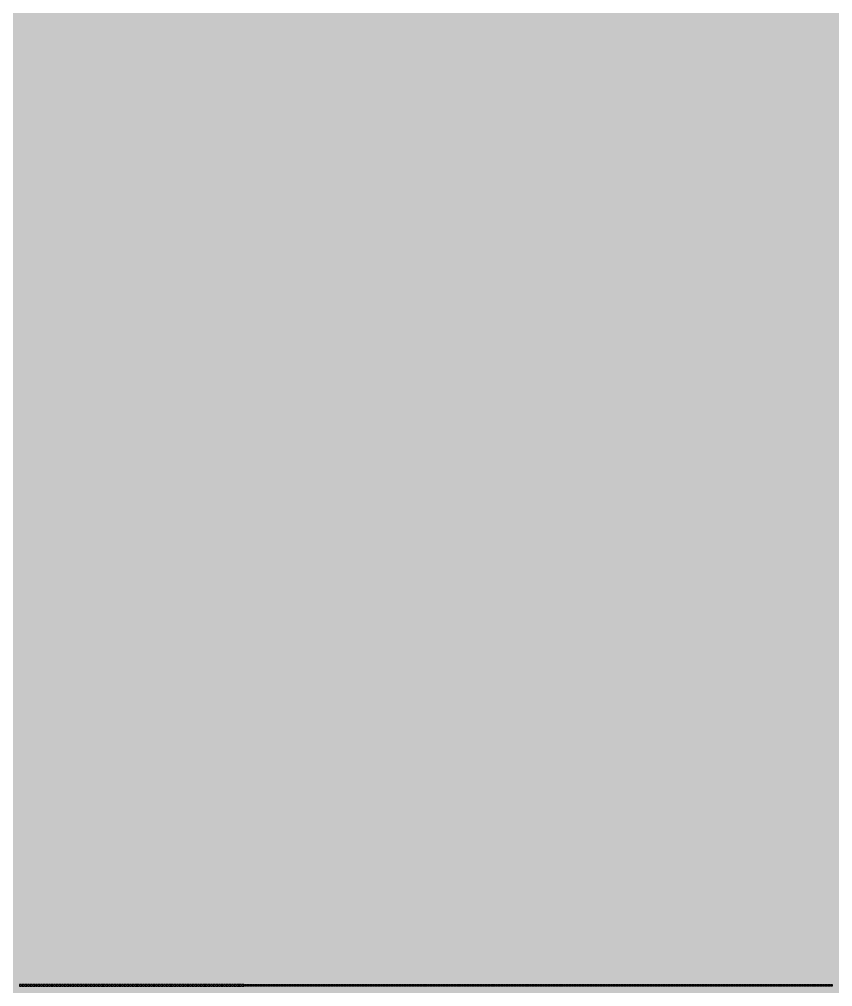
# Model space of a CAD drawing. Header units: inches. Extents: x 0 to 114300, y 0 to 114300.
# Drawn here: x 32244 to 33488, y 40146 to 41625 of the extents above; entities that cross this region are included whole.
import ezdxf

# ---------------------------------------------------------------- set-up
doc = ezdxf.new("R2010")
doc.units = ezdxf.units.IN
doc.header["$MEASUREMENT"] = 0

msp = doc.modelspace()

# ---------------------------------------------------------------- hatches: boundary and pattern name
h = msp.add_hatch()
h.set_pattern_fill('ANSI31', color=256, scale=100)
h.set_pattern_definition([(45, (-3636.992, -6350), (-8.8388348, 8.8388348), [])])
h.paths.add_polyline_path([(114300, 0), (0, 0), (0, 114300), (114300, 114300)])
edge = h.paths.add_edge_path(flags=16)
edge.add_arc((57150, 57150), 50800, 288.35844, 529.79531, ccw=False)
edge.add_line((73150, 8935.5), (41150, 8935.5))
edge.add_arc((57150, 57150), 50800, 190.20469, 251.64156, ccw=False)
edge.add_arc((57150, 57150), 50800, 169.79531, 190.20469, ccw=False)

# ---------------------------------------------------------------- linework, layer by layer
for points in [[(32247.9, 40146.5), (32247.9, 40149.5), (32244.9, 40149.5), (32244.9, 40146.5)], [(32251.9, 40146.5), (32251.9, 40149.5), (32248.9, 40149.5), (32248.9, 40146.5)], [(32255.9, 40146.5), (32255.9, 40149.5), (32252.9, 40149.5), (32252.9, 40146.5)], [(32259.9, 40146.5), (32259.9, 40149.5), (32256.9, 40149.5), (32256.9, 40146.5)], [(32263.9, 40146.5), (32263.9, 40149.5), (32260.9, 40149.5), (32260.9, 40146.5)], [(32267.9, 40146.5), (32267.9, 40149.5), (32264.9, 40149.5), (32264.9, 40146.5)], [(32271.9, 40146.5), (32271.9, 40149.5), (32268.9, 40149.5), (32268.9, 40146.5)], [(32275.9, 40146.5), (32275.9, 40149.5), (32272.9, 40149.5), (32272.9, 40146.5)], [(32279.9, 40146.5), (32279.9, 40149.5), (32276.9, 40149.5), (32276.9, 40146.5)], [(32283.9, 40146.5), (32283.9, 40149.5), (32280.9, 40149.5), (32280.9, 40146.5)], [(32287.9, 40146.5), (32287.9, 40149.5), (32284.9, 40149.5), (32284.9, 40146.5)], [(32291.9, 40146.5), (32291.9, 40149.5), (32288.9, 40149.5), (32288.9, 40146.5)], [(32295.9, 40146.5), (32295.9, 40149.5), (32292.9, 40149.5), (32292.9, 40146.5)], [(32299.9, 40146.5), (32299.9, 40149.5), (32296.9, 40149.5), (32296.9, 40146.5)], [(32303.9, 40146.5), (32303.9, 40149.5), (32300.9, 40149.5), (32300.9, 40146.5)], [(32307.9, 40146.5), (32307.9, 40149.5), (32304.9, 40149.5), (32304.9, 40146.5)], [(32311.9, 40146.5), (32311.9, 40149.5), (32308.9, 40149.5), (32308.9, 40146.5)], [(32315.9, 40146.5), (32315.9, 40149.5), (32312.9, 40149.5), (32312.9, 40146.5)], [(32319.9, 40146.5), (32319.9, 40149.5), (32316.9, 40149.5), (32316.9, 40146.5)], [(32323.9, 40146.5), (32323.9, 40149.5), (32320.9, 40149.5), (32320.9, 40146.5)], [(32327.9, 40146.5), (32327.9, 40149.5), (32324.9, 40149.5), (32324.9, 40146.5)], [(32331.9, 40146.5), (32331.9, 40149.5), (32328.9, 40149.5), (32328.9, 40146.5)], [(32335.9, 40146.5), (32335.9, 40149.5), (32332.9, 40149.5), (32332.9, 40146.5)], [(32339.9, 40146.5), (32339.9, 40149.5), (32336.9, 40149.5), (32336.9, 40146.5)], [(32343.9, 40146.5), (32343.9, 40149.5), (32340.9, 40149.5), (32340.9, 40146.5)], [(32347.9, 40146.5), (32347.9, 40149.5), (32344.9, 40149.5), (32344.9, 40146.5)], [(32351.9, 40146.5), (32351.9, 40149.5), (32348.9, 40149.5), (32348.9, 40146.5)], [(32355.9, 40146.5), (32355.9, 40149.5), (32352.9, 40149.5), (32352.9, 40146.5)], [(32359.9, 40146.5), (32359.9, 40149.5), (32356.9, 40149.5), (32356.9, 40146.5)], [(32363.9, 40146.5), (32363.9, 40149.5), (32360.9, 40149.5), (32360.9, 40146.5)], [(32367.9, 40146.5), (32367.9, 40149.5), (32364.9, 40149.5), (32364.9, 40146.5)], [(32371.9, 40146.5), (32371.9, 40149.5), (32368.9, 40149.5), (32368.9, 40146.5)], [(32375.9, 40146.5), (32375.9, 40149.5), (32372.9, 40149.5), (32372.9, 40146.5)], [(32379.9, 40146.5), (32379.9, 40149.5), (32376.9, 40149.5), (32376.9, 40146.5)], [(32383.9, 40146.5), (32383.9, 40149.5), (32380.9, 40149.5), (32380.9, 40146.5)], [(32387.9, 40146.5), (32387.9, 40149.5), (32384.9, 40149.5), (32384.9, 40146.5)], [(32391.9, 40146.5), (32391.9, 40149.5), (32388.9, 40149.5), (32388.9, 40146.5)], [(32395.9, 40146.5), (32395.9, 40149.5), (32392.9, 40149.5), (32392.9, 40146.5)], [(32399.9, 40146.5), (32399.9, 40149.5), (32396.9, 40149.5), (32396.9, 40146.5)], [(32403.9, 40146.5), (32403.9, 40149.5), (32400.9, 40149.5), (32400.9, 40146.5)], [(32407.9, 40146.5), (32407.9, 40149.5), (32404.9, 40149.5), (32404.9, 40146.5)], [(32411.9, 40146.5), (32411.9, 40149.5), (32408.9, 40149.5), (32408.9, 40146.5)], [(32415.9, 40146.5), (32415.9, 40149.5), (32412.9, 40149.5), (32412.9, 40146.5)], [(32419.9, 40146.5), (32419.9, 40149.5), (32416.9, 40149.5), (32416.9, 40146.5)], [(32423.9, 40146.5), (32423.9, 40149.5), (32420.9, 40149.5), (32420.9, 40146.5)], [(32427.9, 40146.5), (32427.9, 40149.5), (32424.9, 40149.5), (32424.9, 40146.5)], [(32431.9, 40146.5), (32431.9, 40149.5), (32428.9, 40149.5), (32428.9, 40146.5)], [(32435.9, 40146.5), (32435.9, 40149.5), (32432.9, 40149.5), (32432.9, 40146.5)], [(32439.9, 40146.5), (32439.9, 40149.5), (32436.9, 40149.5), (32436.9, 40146.5)], [(32443.9, 40146.5), (32443.9, 40149.5), (32440.9, 40149.5), (32440.9, 40146.5)], [(32447.9, 40146.5), (32447.9, 40149.5), (32444.9, 40149.5), (32444.9, 40146.5)], [(32451.9, 40146.5), (32451.9, 40149.5), (32448.9, 40149.5), (32448.9, 40146.5)], [(32455.9, 40146.5), (32455.9, 40149.5), (32452.9, 40149.5), (32452.9, 40146.5)], [(32459.9, 40146.5), (32459.9, 40149.5), (32456.9, 40149.5), (32456.9, 40146.5)], [(32463.9, 40146.5), (32463.9, 40149.5), (32460.9, 40149.5), (32460.9, 40146.5)], [(32467.9, 40146.5), (32467.9, 40149.5), (32464.9, 40149.5), (32464.9, 40146.5)], [(32471.9, 40146.5), (32471.9, 40149.5), (32468.9, 40149.5), (32468.9, 40146.5)], [(32475.9, 40146.5), (32475.9, 40149.5), (32472.9, 40149.5), (32472.9, 40146.5)], [(32479.9, 40146.5), (32479.9, 40149.5), (32476.9, 40149.5), (32476.9, 40146.5)], [(32483.9, 40146.5), (32483.9, 40149.5), (32480.9, 40149.5), (32480.9, 40146.5)], [(32487.9, 40146.5), (32487.9, 40149.5), (32484.9, 40149.5), (32484.9, 40146.5)], [(32491.9, 40146.5), (32491.9, 40149.5), (32488.9, 40149.5), (32488.9, 40146.5)], [(32495.9, 40146.5), (32495.9, 40149.5), (32492.9, 40149.5), (32492.9, 40146.5)], [(32499.9, 40146.5), (32499.9, 40149.5), (32496.9, 40149.5), (32496.9, 40146.5)], [(32503.9, 40146.5), (32503.9, 40149.5), (32500.9, 40149.5), (32500.9, 40146.5)], [(32507.9, 40146.5), (32507.9, 40149.5), (32504.9, 40149.5), (32504.9, 40146.5)], [(32511.9, 40146.5), (32511.9, 40149.5), (32508.9, 40149.5), (32508.9, 40146.5)], [(32515.9, 40146.5), (32515.9, 40149.5), (32512.9, 40149.5), (32512.9, 40146.5)], [(32519.9, 40146.5), (32519.9, 40149.5), (32516.9, 40149.5), (32516.9, 40146.5)], [(32523.9, 40146.5), (32523.9, 40149.5), (32520.9, 40149.5), (32520.9, 40146.5)], [(32527.9, 40146.5), (32527.9, 40149.5), (32524.9, 40149.5), (32524.9, 40146.5)], [(32531.9, 40146.5), (32531.9, 40149.5), (32528.9, 40149.5), (32528.9, 40146.5)], [(32535.9, 40146.5), (32535.9, 40149.5), (32532.9, 40149.5), (32532.9, 40146.5)], [(32539.9, 40146.5), (32539.9, 40149.5), (32536.9, 40149.5), (32536.9, 40146.5)], [(32543.9, 40146.5), (32543.9, 40149.5), (32540.9, 40149.5), (32540.9, 40146.5)], [(32547.9, 40146.5), (32547.9, 40149.5), (32544.9, 40149.5), (32544.9, 40146.5)], [(32551.9, 40146.5), (32551.9, 40149.5), (32548.9, 40149.5), (32548.9, 40146.5)], [(32555.9, 40146.5), (32555.9, 40149.5), (32552.9, 40149.5), (32552.9, 40146.5)], [(32559.9, 40146.5), (32559.9, 40149.5), (32556.9, 40149.5), (32556.9, 40146.5)], [(32563.9, 40146.5), (32563.9, 40149.5), (32560.9, 40149.5), (32560.9, 40146.5)], [(32567.9, 40146.5), (32567.9, 40149.5), (32564.9, 40149.5), (32564.9, 40146.5)], [(32571.9, 40146.5), (32571.9, 40149.5), (32568.9, 40149.5), (32568.9, 40146.5)], [(32575.9, 40146.5), (32575.9, 40149.5), (32572.9, 40149.5), (32572.9, 40146.5)], [(32579.9, 40146.5), (32579.9, 40149.5), (32576.9, 40149.5), (32576.9, 40146.5)], [(32583.9, 40146.5), (32583.9, 40149.5), (32580.9, 40149.5), (32580.9, 40146.5)], [(32587.9, 40146.5), (32587.9, 40149.5), (32584.9, 40149.5), (32584.9, 40146.5)], [(32588.9, 40146.5), (32588.9, 40149.5), (32591.9, 40149.5), (32591.9, 40146.5)], [(32592.9, 40146.5), (32592.9, 40149.5), (32595.9, 40149.5), (32595.9, 40146.5)], [(32596.9, 40146.5), (32596.9, 40149.5), (32599.9, 40149.5), (32599.9, 40146.5)], [(32600.9, 40146.5), (32600.9, 40149.5), (32603.9, 40149.5), (32603.9, 40146.5)], [(32604.9, 40146.5), (32604.9, 40149.5), (32607.9, 40149.5), (32607.9, 40146.5)], [(32608.9, 40146.5), (32608.9, 40149.5), (32611.9, 40149.5), (32611.9, 40146.5)], [(32612.9, 40146.5), (32612.9, 40149.5), (32615.9, 40149.5), (32615.9, 40146.5)], [(32616.9, 40146.5), (32616.9, 40149.5), (32619.9, 40149.5), (32619.9, 40146.5)], [(32620.9, 40146.5), (32620.9, 40149.5), (32623.9, 40149.5), (32623.9, 40146.5)], [(32624.9, 40146.5), (32624.9, 40149.5), (32627.9, 40149.5), (32627.9, 40146.5)], [(32628.9, 40146.5), (32628.9, 40149.5), (32631.9, 40149.5), (32631.9, 40146.5)], [(32632.9, 40146.5), (32632.9, 40149.5), (32635.9, 40149.5), (32635.9, 40146.5)], [(32636.9, 40146.5), (32636.9, 40149.5), (32639.9, 40149.5), (32639.9, 40146.5)], [(32640.9, 40146.5), (32640.9, 40149.5), (32643.9, 40149.5), (32643.9, 40146.5)], [(32644.9, 40146.5), (32644.9, 40149.5), (32647.9, 40149.5), (32647.9, 40146.5)], [(32648.9, 40146.5), (32648.9, 40149.5), (32651.9, 40149.5), (32651.9, 40146.5)], [(32652.9, 40146.5), (32652.9, 40149.5), (32655.9, 40149.5), (32655.9, 40146.5)], [(32656.9, 40146.5), (32656.9, 40149.5), (32659.9, 40149.5), (32659.9, 40146.5)], [(32660.9, 40146.5), (32660.9, 40149.5), (32663.9, 40149.5), (32663.9, 40146.5)], [(32664.9, 40146.5), (32664.9, 40149.5), (32667.9, 40149.5), (32667.9, 40146.5)], [(32668.9, 40146.5), (32668.9, 40149.5), (32671.9, 40149.5), (32671.9, 40146.5)], [(32672.9, 40146.5), (32672.9, 40149.5), (32675.9, 40149.5), (32675.9, 40146.5)], [(32676.9, 40146.5), (32676.9, 40149.5), (32679.9, 40149.5), (32679.9, 40146.5)], [(32680.9, 40146.5), (32680.9, 40149.5), (32683.9, 40149.5), (32683.9, 40146.5)], [(32684.9, 40146.5), (32684.9, 40149.5), (32687.9, 40149.5), (32687.9, 40146.5)], [(32688.9, 40146.5), (32688.9, 40149.5), (32691.9, 40149.5), (32691.9, 40146.5)], [(32692.9, 40146.5), (32692.9, 40149.5), (32695.9, 40149.5), (32695.9, 40146.5)], [(32696.9, 40146.5), (32696.9, 40149.5), (32699.9, 40149.5), (32699.9, 40146.5)], [(32700.9, 40146.5), (32700.9, 40149.5), (32703.9, 40149.5), (32703.9, 40146.5)], [(32704.9, 40146.5), (32704.9, 40149.5), (32707.9, 40149.5), (32707.9, 40146.5)], [(32708.9, 40146.5), (32708.9, 40149.5), (32711.9, 40149.5), (32711.9, 40146.5)], [(32712.9, 40146.5), (32712.9, 40149.5), (32715.9, 40149.5), (32715.9, 40146.5)], [(32716.9, 40146.5), (32716.9, 40149.5), (32719.9, 40149.5), (32719.9, 40146.5)], [(32720.9, 40146.5), (32720.9, 40149.5), (32723.9, 40149.5), (32723.9, 40146.5)], [(32724.9, 40146.5), (32724.9, 40149.5), (32727.9, 40149.5), (32727.9, 40146.5)], [(32728.9, 40146.5), (32728.9, 40149.5), (32731.9, 40149.5), (32731.9, 40146.5)], [(32732.9, 40146.5), (32732.9, 40149.5), (32735.9, 40149.5), (32735.9, 40146.5)], [(32736.9, 40146.5), (32736.9, 40149.5), (32739.9, 40149.5), (32739.9, 40146.5)], [(32740.9, 40146.5), (32740.9, 40149.5), (32743.9, 40149.5), (32743.9, 40146.5)], [(32744.9, 40146.5), (32744.9, 40149.5), (32747.9, 40149.5), (32747.9, 40146.5)], [(32748.9, 40146.5), (32748.9, 40149.5), (32751.9, 40149.5), (32751.9, 40146.5)], [(32752.9, 40146.5), (32752.9, 40149.5), (32755.9, 40149.5), (32755.9, 40146.5)], [(32756.9, 40146.5), (32756.9, 40149.5), (32759.9, 40149.5), (32759.9, 40146.5)], [(32760.9, 40146.5), (32760.9, 40149.5), (32763.9, 40149.5), (32763.9, 40146.5)], [(32764.9, 40146.5), (32764.9, 40149.5), (32767.9, 40149.5), (32767.9, 40146.5)], [(32768.9, 40146.5), (32768.9, 40149.5), (32771.9, 40149.5), (32771.9, 40146.5)], [(32772.9, 40146.5), (32772.9, 40149.5), (32775.9, 40149.5), (32775.9, 40146.5)], [(32776.9, 40146.5), (32776.9, 40149.5), (32779.9, 40149.5), (32779.9, 40146.5)], [(32780.9, 40146.5), (32780.9, 40149.5), (32783.9, 40149.5), (32783.9, 40146.5)], [(32784.9, 40146.5), (32784.9, 40149.5), (32787.9, 40149.5), (32787.9, 40146.5)], [(32788.9, 40146.5), (32788.9, 40149.5), (32791.9, 40149.5), (32791.9, 40146.5)], [(32792.9, 40146.5), (32792.9, 40149.5), (32795.9, 40149.5), (32795.9, 40146.5)], [(32796.9, 40146.5), (32796.9, 40149.5), (32799.9, 40149.5), (32799.9, 40146.5)], [(32800.9, 40146.5), (32800.9, 40149.5), (32803.9, 40149.5), (32803.9, 40146.5)], [(32804.9, 40146.5), (32804.9, 40149.5), (32807.9, 40149.5), (32807.9, 40146.5)], [(32808.9, 40146.5), (32808.9, 40149.5), (32811.9, 40149.5), (32811.9, 40146.5)], [(32812.9, 40146.5), (32812.9, 40149.5), (32815.9, 40149.5), (32815.9, 40146.5)], [(32816.9, 40146.5), (32816.9, 40149.5), (32819.9, 40149.5), (32819.9, 40146.5)], [(32820.9, 40146.5), (32820.9, 40149.5), (32823.9, 40149.5), (32823.9, 40146.5)], [(32824.9, 40146.5), (32824.9, 40149.5), (32827.9, 40149.5), (32827.9, 40146.5)], [(32828.9, 40146.5), (32828.9, 40149.5), (32831.9, 40149.5), (32831.9, 40146.5)], [(32832.9, 40146.5), (32832.9, 40149.5), (32835.9, 40149.5), (32835.9, 40146.5)], [(32836.9, 40146.5), (32836.9, 40149.5), (32839.9, 40149.5), (32839.9, 40146.5)], [(32840.9, 40146.5), (32840.9, 40149.5), (32843.9, 40149.5), (32843.9, 40146.5)], [(32844.9, 40146.5), (32844.9, 40149.5), (32847.9, 40149.5), (32847.9, 40146.5)], [(32848.9, 40146.5), (32848.9, 40149.5), (32851.9, 40149.5), (32851.9, 40146.5)], [(32852.9, 40146.5), (32852.9, 40149.5), (32855.9, 40149.5), (32855.9, 40146.5)], [(32856.9, 40146.5), (32856.9, 40149.5), (32859.9, 40149.5), (32859.9, 40146.5)], [(32860.9, 40146.5), (32860.9, 40149.5), (32863.9, 40149.5), (32863.9, 40146.5)], [(32864.9, 40146.5), (32864.9, 40149.5), (32867.9, 40149.5), (32867.9, 40146.5)], [(32868.9, 40146.5), (32868.9, 40149.5), (32871.9, 40149.5), (32871.9, 40146.5)], [(32872.9, 40146.5), (32872.9, 40149.5), (32875.9, 40149.5), (32875.9, 40146.5)], [(32876.9, 40146.5), (32876.9, 40149.5), (32879.9, 40149.5), (32879.9, 40146.5)], [(32880.9, 40146.5), (32880.9, 40149.5), (32883.9, 40149.5), (32883.9, 40146.5)], [(32884.9, 40146.5), (32884.9, 40149.5), (32887.9, 40149.5), (32887.9, 40146.5)], [(32888.9, 40146.5), (32888.9, 40149.5), (32891.9, 40149.5), (32891.9, 40146.5)], [(32892.9, 40146.5), (32892.9, 40149.5), (32895.9, 40149.5), (32895.9, 40146.5)], [(32896.9, 40146.5), (32896.9, 40149.5), (32899.9, 40149.5), (32899.9, 40146.5)], [(32900.9, 40146.5), (32900.9, 40149.5), (32903.9, 40149.5), (32903.9, 40146.5)], [(32904.9, 40146.5), (32904.9, 40149.5), (32907.9, 40149.5), (32907.9, 40146.5)], [(32908.9, 40146.5), (32908.9, 40149.5), (32911.9, 40149.5), (32911.9, 40146.5)], [(32912.9, 40146.5), (32912.9, 40149.5), (32915.9, 40149.5), (32915.9, 40146.5)], [(32916.9, 40146.5), (32916.9, 40149.5), (32919.9, 40149.5), (32919.9, 40146.5)], [(32920.9, 40146.5), (32920.9, 40149.5), (32923.9, 40149.5), (32923.9, 40146.5)], [(32924.9, 40146.5), (32924.9, 40149.5), (32927.9, 40149.5), (32927.9, 40146.5)], [(32928.9, 40146.5), (32928.9, 40149.5), (32931.9, 40149.5), (32931.9, 40146.5)], [(32932.9, 40146.5), (32932.9, 40149.5), (32935.9, 40149.5), (32935.9, 40146.5)], [(32936.9, 40146.5), (32936.9, 40149.5), (32939.9, 40149.5), (32939.9, 40146.5)], [(32940.9, 40146.5), (32940.9, 40149.5), (32943.9, 40149.5), (32943.9, 40146.5)], [(32944.9, 40146.5), (32944.9, 40149.5), (32947.9, 40149.5), (32947.9, 40146.5)], [(32948.9, 40146.5), (32948.9, 40149.5), (32951.9, 40149.5), (32951.9, 40146.5)], [(32952.9, 40146.5), (32952.9, 40149.5), (32955.9, 40149.5), (32955.9, 40146.5)], [(32956.9, 40146.5), (32956.9, 40149.5), (32959.9, 40149.5), (32959.9, 40146.5)], [(32960.9, 40146.5), (32960.9, 40149.5), (32963.9, 40149.5), (32963.9, 40146.5)], [(32964.9, 40146.5), (32964.9, 40149.5), (32967.9, 40149.5), (32967.9, 40146.5)], [(32968.9, 40146.5), (32968.9, 40149.5), (32971.9, 40149.5), (32971.9, 40146.5)], [(32972.9, 40146.5), (32972.9, 40149.5), (32975.9, 40149.5), (32975.9, 40146.5)], [(32976.9, 40146.5), (32976.9, 40149.5), (32979.9, 40149.5), (32979.9, 40146.5)], [(32980.9, 40146.5), (32980.9, 40149.5), (32983.9, 40149.5), (32983.9, 40146.5)], [(32984.9, 40146.5), (32984.9, 40149.5), (32987.9, 40149.5), (32987.9, 40146.5)], [(32988.9, 40146.5), (32988.9, 40149.5), (32991.9, 40149.5), (32991.9, 40146.5)], [(32992.9, 40146.5), (32992.9, 40149.5), (32995.9, 40149.5), (32995.9, 40146.5)], [(32996.9, 40146.5), (32996.9, 40149.5), (32999.9, 40149.5), (32999.9, 40146.5)], [(33000.9, 40146.5), (33000.9, 40149.5), (33003.9, 40149.5), (33003.9, 40146.5)], [(33004.9, 40146.5), (33004.9, 40149.5), (33007.9, 40149.5), (33007.9, 40146.5)], [(33008.9, 40146.5), (33008.9, 40149.5), (33011.9, 40149.5), (33011.9, 40146.5)], [(33012.9, 40146.5), (33012.9, 40149.5), (33015.9, 40149.5), (33015.9, 40146.5)], [(33016.9, 40146.5), (33016.9, 40149.5), (33019.9, 40149.5), (33019.9, 40146.5)], [(33020.9, 40146.5), (33020.9, 40149.5), (33023.9, 40149.5), (33023.9, 40146.5)], [(33024.9, 40146.5), (33024.9, 40149.5), (33027.9, 40149.5), (33027.9, 40146.5)], [(33028.9, 40146.5), (33028.9, 40149.5), (33031.9, 40149.5), (33031.9, 40146.5)], [(33032.9, 40146.5), (33032.9, 40149.5), (33035.9, 40149.5), (33035.9, 40146.5)], [(33036.9, 40146.5), (33036.9, 40149.5), (33039.9, 40149.5), (33039.9, 40146.5)], [(33040.9, 40146.5), (33040.9, 40149.5), (33043.9, 40149.5), (33043.9, 40146.5)], [(33044.9, 40146.5), (33044.9, 40149.5), (33047.9, 40149.5), (33047.9, 40146.5)], [(33048.9, 40146.5), (33048.9, 40149.5), (33051.9, 40149.5), (33051.9, 40146.5)], [(33052.9, 40146.5), (33052.9, 40149.5), (33055.9, 40149.5), (33055.9, 40146.5)], [(33056.9, 40146.5), (33056.9, 40149.5), (33059.9, 40149.5), (33059.9, 40146.5)], [(33060.9, 40146.5), (33060.9, 40149.5), (33063.9, 40149.5), (33063.9, 40146.5)], [(33064.9, 40146.5), (33064.9, 40149.5), (33067.9, 40149.5), (33067.9, 40146.5)], [(33068.9, 40146.5), (33068.9, 40149.5), (33071.9, 40149.5), (33071.9, 40146.5)], [(33072.9, 40146.5), (33072.9, 40149.5), (33075.9, 40149.5), (33075.9, 40146.5)], [(33076.9, 40146.5), (33076.9, 40149.5), (33079.9, 40149.5), (33079.9, 40146.5)], [(33080.9, 40146.5), (33080.9, 40149.5), (33083.9, 40149.5), (33083.9, 40146.5)], [(33084.9, 40146.5), (33084.9, 40149.5), (33087.9, 40149.5), (33087.9, 40146.5)], [(33088.9, 40146.5), (33088.9, 40149.5), (33091.9, 40149.5), (33091.9, 40146.5)], [(33092.9, 40146.5), (33092.9, 40149.5), (33095.9, 40149.5), (33095.9, 40146.5)], [(33096.9, 40146.5), (33096.9, 40149.5), (33099.9, 40149.5), (33099.9, 40146.5)], [(33100.9, 40146.5), (33100.9, 40149.5), (33103.9, 40149.5), (33103.9, 40146.5)], [(33104.9, 40146.5), (33104.9, 40149.5), (33107.9, 40149.5), (33107.9, 40146.5)], [(33108.9, 40146.5), (33108.9, 40149.5), (33111.9, 40149.5), (33111.9, 40146.5)], [(33112.9, 40146.5), (33112.9, 40149.5), (33115.9, 40149.5), (33115.9, 40146.5)], [(33116.9, 40146.5), (33116.9, 40149.5), (33119.9, 40149.5), (33119.9, 40146.5)], [(33120.9, 40146.5), (33120.9, 40149.5), (33123.9, 40149.5), (33123.9, 40146.5)], [(33124.9, 40146.5), (33124.9, 40149.5), (33127.9, 40149.5), (33127.9, 40146.5)], [(33128.9, 40146.5), (33128.9, 40149.5), (33131.9, 40149.5), (33131.9, 40146.5)], [(33132.9, 40146.5), (33132.9, 40149.5), (33135.9, 40149.5), (33135.9, 40146.5)], [(33136.9, 40146.5), (33136.9, 40149.5), (33139.9, 40149.5), (33139.9, 40146.5)], [(33140.9, 40146.5), (33140.9, 40149.5), (33143.9, 40149.5), (33143.9, 40146.5)], [(33144.9, 40146.5), (33144.9, 40149.5), (33147.9, 40149.5), (33147.9, 40146.5)], [(33148.9, 40146.5), (33148.9, 40149.5), (33151.9, 40149.5), (33151.9, 40146.5)], [(33152.9, 40146.5), (33152.9, 40149.5), (33155.9, 40149.5), (33155.9, 40146.5)], [(33156.9, 40146.5), (33156.9, 40149.5), (33159.9, 40149.5), (33159.9, 40146.5)], [(33160.9, 40146.5), (33160.9, 40149.5), (33163.9, 40149.5), (33163.9, 40146.5)], [(33164.9, 40146.5), (33164.9, 40149.5), (33167.9, 40149.5), (33167.9, 40146.5)], [(33168.9, 40146.5), (33168.9, 40149.5), (33171.9, 40149.5), (33171.9, 40146.5)], [(33172.9, 40146.5), (33172.9, 40149.5), (33175.9, 40149.5), (33175.9, 40146.5)], [(33176.9, 40146.5), (33176.9, 40149.5), (33179.9, 40149.5), (33179.9, 40146.5)], [(33180.9, 40146.5), (33180.9, 40149.5), (33183.9, 40149.5), (33183.9, 40146.5)], [(33184.9, 40146.5), (33184.9, 40149.5), (33187.9, 40149.5), (33187.9, 40146.5)], [(33188.9, 40146.5), (33188.9, 40149.5), (33191.9, 40149.5), (33191.9, 40146.5)], [(33192.9, 40146.5), (33192.9, 40149.5), (33195.9, 40149.5), (33195.9, 40146.5)], [(33196.9, 40146.5), (33196.9, 40149.5), (33199.9, 40149.5), (33199.9, 40146.5)], [(33200.9, 40146.5), (33200.9, 40149.5), (33203.9, 40149.5), (33203.9, 40146.5)], [(33204.9, 40146.5), (33204.9, 40149.5), (33207.9, 40149.5), (33207.9, 40146.5)], [(33208.9, 40146.5), (33208.9, 40149.5), (33211.9, 40149.5), (33211.9, 40146.5)], [(33212.9, 40146.5), (33212.9, 40149.5), (33215.9, 40149.5), (33215.9, 40146.5)], [(33216.9, 40146.5), (33216.9, 40149.5), (33219.9, 40149.5), (33219.9, 40146.5)], [(33220.9, 40146.5), (33220.9, 40149.5), (33223.9, 40149.5), (33223.9, 40146.5)], [(33224.9, 40146.5), (33224.9, 40149.5), (33227.9, 40149.5), (33227.9, 40146.5)], [(33228.9, 40146.5), (33228.9, 40149.5), (33231.9, 40149.5), (33231.9, 40146.5)], [(33232.9, 40146.5), (33232.9, 40149.5), (33235.9, 40149.5), (33235.9, 40146.5)], [(33236.9, 40146.5), (33236.9, 40149.5), (33239.9, 40149.5), (33239.9, 40146.5)], [(33240.9, 40146.5), (33240.9, 40149.5), (33243.9, 40149.5), (33243.9, 40146.5)], [(33244.9, 40146.5), (33244.9, 40149.5), (33247.9, 40149.5), (33247.9, 40146.5)], [(33248.9, 40146.5), (33248.9, 40149.5), (33251.9, 40149.5), (33251.9, 40146.5)], [(33252.9, 40146.5), (33252.9, 40149.5), (33255.9, 40149.5), (33255.9, 40146.5)], [(33256.9, 40146.5), (33256.9, 40149.5), (33259.9, 40149.5), (33259.9, 40146.5)], [(33260.9, 40146.5), (33260.9, 40149.5), (33263.9, 40149.5), (33263.9, 40146.5)], [(33264.9, 40146.5), (33264.9, 40149.5), (33267.9, 40149.5), (33267.9, 40146.5)], [(33268.9, 40146.5), (33268.9, 40149.5), (33271.9, 40149.5), (33271.9, 40146.5)], [(33272.9, 40146.5), (33272.9, 40149.5), (33275.9, 40149.5), (33275.9, 40146.5)], [(33276.9, 40146.5), (33276.9, 40149.5), (33279.9, 40149.5), (33279.9, 40146.5)], [(33280.9, 40146.5), (33280.9, 40149.5), (33283.9, 40149.5), (33283.9, 40146.5)], [(33284.9, 40146.5), (33284.9, 40149.5), (33287.9, 40149.5), (33287.9, 40146.5)], [(33288.9, 40146.5), (33288.9, 40149.5), (33291.9, 40149.5), (33291.9, 40146.5)], [(33292.9, 40146.5), (33292.9, 40149.5), (33295.9, 40149.5), (33295.9, 40146.5)], [(33296.9, 40146.5), (33296.9, 40149.5), (33299.9, 40149.5), (33299.9, 40146.5)], [(33300.9, 40146.5), (33300.9, 40149.5), (33303.9, 40149.5), (33303.9, 40146.5)], [(33304.9, 40146.5), (33304.9, 40149.5), (33307.9, 40149.5), (33307.9, 40146.5)], [(33308.9, 40146.5), (33308.9, 40149.5), (33311.9, 40149.5), (33311.9, 40146.5)], [(33312.9, 40146.5), (33312.9, 40149.5), (33315.9, 40149.5), (33315.9, 40146.5)], [(33316.9, 40146.5), (33316.9, 40149.5), (33319.9, 40149.5), (33319.9, 40146.5)], [(33320.9, 40146.5), (33320.9, 40149.5), (33323.9, 40149.5), (33323.9, 40146.5)], [(33324.9, 40146.5), (33324.9, 40149.5), (33327.9, 40149.5), (33327.9, 40146.5)], [(33328.9, 40146.5), (33328.9, 40149.5), (33331.9, 40149.5), (33331.9, 40146.5)], [(33332.9, 40146.5), (33332.9, 40149.5), (33335.9, 40149.5), (33335.9, 40146.5)], [(33336.9, 40146.5), (33336.9, 40149.5), (33339.9, 40149.5), (33339.9, 40146.5)], [(33340.9, 40146.5), (33340.9, 40149.5), (33343.9, 40149.5), (33343.9, 40146.5)], [(33344.9, 40146.5), (33344.9, 40149.5), (33347.9, 40149.5), (33347.9, 40146.5)], [(33348.9, 40146.5), (33348.9, 40149.5), (33351.9, 40149.5), (33351.9, 40146.5)], [(33352.9, 40146.5), (33352.9, 40149.5), (33355.9, 40149.5), (33355.9, 40146.5)], [(33356.9, 40146.5), (33356.9, 40149.5), (33359.9, 40149.5), (33359.9, 40146.5)], [(33360.9, 40146.5), (33360.9, 40149.5), (33363.9, 40149.5), (33363.9, 40146.5)], [(33364.9, 40146.5), (33364.9, 40149.5), (33367.9, 40149.5), (33367.9, 40146.5)], [(33368.9, 40146.5), (33368.9, 40149.5), (33371.9, 40149.5), (33371.9, 40146.5)], [(33372.9, 40146.5), (33372.9, 40149.5), (33375.9, 40149.5), (33375.9, 40146.5)], [(33376.9, 40146.5), (33376.9, 40149.5), (33379.9, 40149.5), (33379.9, 40146.5)], [(33380.9, 40146.5), (33380.9, 40149.5), (33383.9, 40149.5), (33383.9, 40146.5)], [(33384.9, 40146.5), (33384.9, 40149.5), (33387.9, 40149.5), (33387.9, 40146.5)], [(33388.9, 40146.5), (33388.9, 40149.5), (33391.9, 40149.5), (33391.9, 40146.5)], [(33392.9, 40146.5), (33392.9, 40149.5), (33395.9, 40149.5), (33395.9, 40146.5)], [(33396.9, 40146.5), (33396.9, 40149.5), (33399.9, 40149.5), (33399.9, 40146.5)], [(33400.9, 40146.5), (33400.9, 40149.5), (33403.9, 40149.5), (33403.9, 40146.5)], [(33404.9, 40146.5), (33404.9, 40149.5), (33407.9, 40149.5), (33407.9, 40146.5)], [(33408.9, 40146.5), (33408.9, 40149.5), (33411.9, 40149.5), (33411.9, 40146.5)], [(33412.9, 40146.5), (33412.9, 40149.5), (33415.9, 40149.5), (33415.9, 40146.5)], [(33416.9, 40146.5), (33416.9, 40149.5), (33419.9, 40149.5), (33419.9, 40146.5)], [(33420.9, 40146.5), (33420.9, 40149.5), (33423.9, 40149.5), (33423.9, 40146.5)], [(33424.9, 40146.5), (33424.9, 40149.5), (33427.9, 40149.5), (33427.9, 40146.5)], [(33428.9, 40146.5), (33428.9, 40149.5), (33431.9, 40149.5), (33431.9, 40146.5)], [(33432.9, 40146.5), (33432.9, 40149.5), (33435.9, 40149.5), (33435.9, 40146.5)], [(33436.9, 40146.5), (33436.9, 40149.5), (33439.9, 40149.5), (33439.9, 40146.5)], [(33440.9, 40146.5), (33440.9, 40149.5), (33443.9, 40149.5), (33443.9, 40146.5)], [(33444.9, 40146.5), (33444.9, 40149.5), (33447.9, 40149.5), (33447.9, 40146.5)], [(33448.9, 40146.5), (33448.9, 40149.5), (33451.9, 40149.5), (33451.9, 40146.5)], [(33452.9, 40146.5), (33452.9, 40149.5), (33455.9, 40149.5), (33455.9, 40146.5)], [(33456.9, 40146.5), (33456.9, 40149.5), (33459.9, 40149.5), (33459.9, 40146.5)], [(33460.9, 40146.5), (33460.9, 40149.5), (33463.9, 40149.5), (33463.9, 40146.5)], [(33464.9, 40146.5), (33464.9, 40149.5), (33467.9, 40149.5), (33467.9, 40146.5)], [(33468.9, 40146.5), (33468.9, 40149.5), (33471.9, 40149.5), (33471.9, 40146.5)], [(33472.9, 40146.5), (33472.9, 40149.5), (33475.9, 40149.5), (33475.9, 40146.5)], [(33476.9, 40146.5), (33476.9, 40149.5), (33479.9, 40149.5), (33479.9, 40146.5)], [(33480.9, 40146.5), (33480.9, 40149.5), (33483.9, 40149.5), (33483.9, 40146.5)], [(33484.9, 40146.5), (33484.9, 40149.5), (33487.9, 40149.5), (33487.9, 40146.5)]]:
    msp.add_lwpolyline(points, close=True)

doc.saveas('drawing.dxf')
